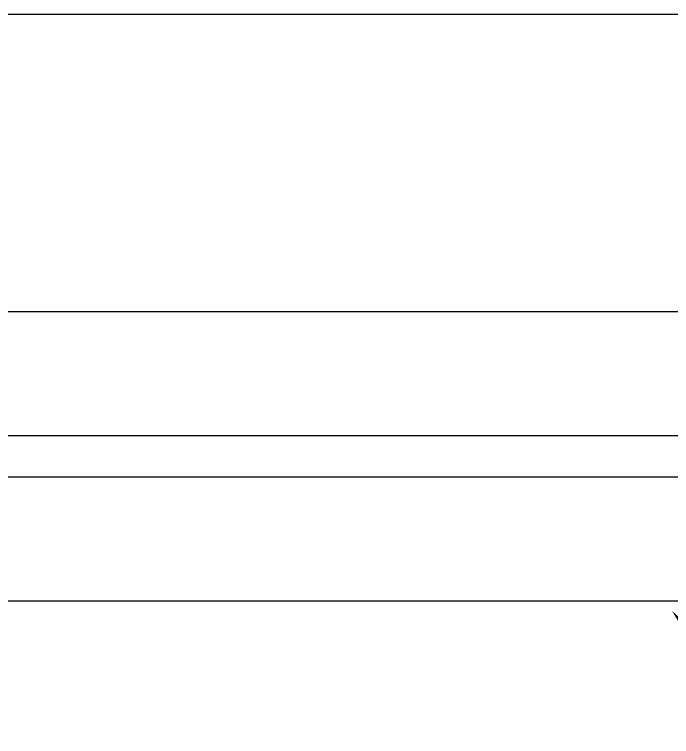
# Model space of a CAD drawing. Extents: x 13898408 to 14113608, y -853943 to -68012.
# Drawn here: x 14080009 to 14080724, y -848837 to -848051 of the extents above; entities that cross this region are included whole.
import ezdxf

# ---------------------------------------------------------------- set-up
doc = ezdxf.new("R2010")
doc.units = 0
doc.header["$LTSCALE"] = 1000
doc.header["$MEASUREMENT"] = 0
doc.layers.add('PUB_DIM', color=3, linetype='Continuous')
doc.layers.add('WINDOW', color=4, linetype='Continuous')

# ---------------------------------------------------------------- blocks, each defined once
blk = doc.blocks.new('A$C5D7C7B29')
at = {"color": 3}
blk.add_line((13458.1, 9769.8), (1307.3, 9769.8), dxfattribs=at)
at = {"layer": 'PUB_DIM'}
blk.add_lwpolyline([(11588.4, 8471.9, 0, 80, 0), (11775.3, 8237.1, 0, 0, 0)], format="xyseb", dxfattribs=at)
at = {"layer": 'WINDOW'}
for p, q in [((9070.8, 9122.9), (13415.8, 9122.9)), ((9250.8, 8852.9), (13458.1, 8852.9)), ((9250.8, 8762.9), (13458.1, 8762.9)), ((9070.8, 8492.9), (13458.1, 8492.9))]:
    blk.add_line(p, q, dxfattribs=at)

msp = doc.modelspace()

# ---------------------------------------------------------------- block references
at = {"xscale": 0.4999999999999998, "yscale": 0.4999999999999998, "zscale": 0.4999999999999998}
msp.add_blockref('A$C5D7C7B29', (14074930.38, -852935.91), dxfattribs=at)

doc.saveas('drawing.dxf')
